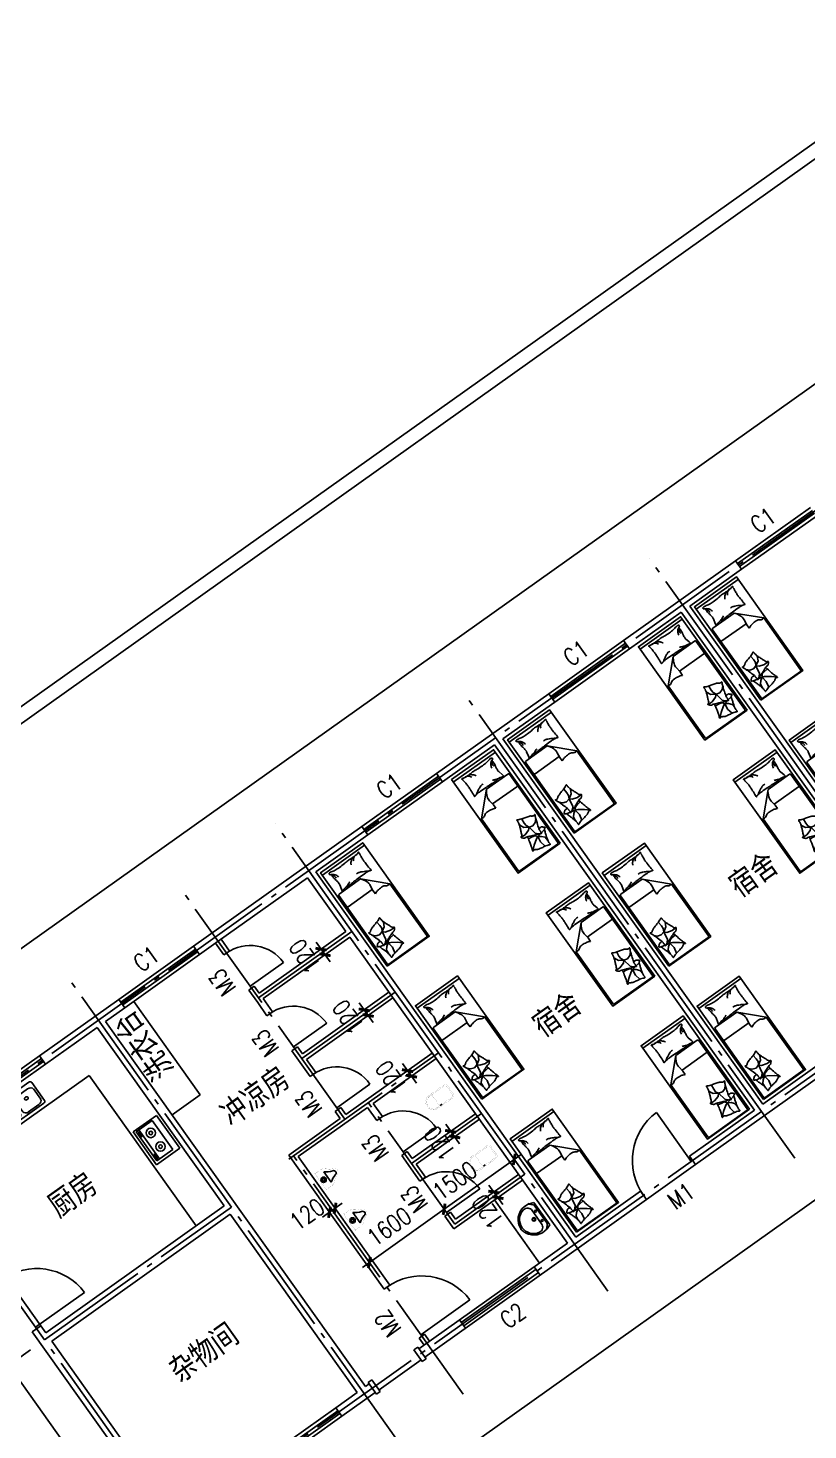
# Model space of a CAD drawing. Extents: x 532522 to 2902776, y -101917278 to 111238625.
# Drawn here: x 2901461.66 to 2901475.26, y 2548743.82 to 2548768.28 of the extents above; entities that cross this region are included whole.
import ezdxf
from ezdxf.enums import TextEntityAlignment as Align

# ---------------------------------------------------------------- set-up
doc = ezdxf.new("R2010")
doc.units = 0
doc.header["$LTSCALE"] = 1000
doc.header["$MEASUREMENT"] = 0
doc.header["$PDMODE"] = 33
doc.header["$PDSIZE"] = 0.125
doc.linetypes.add('DASH', pattern=[0.35, 0.25, -0.1])
doc.linetypes.add('DOTE', pattern=[2.42, 2, -0.2, 0.02, -0.2])
doc.layers.get('0').update_dxf_attribs({"linetype": 'CONTINUOUS'})
doc.layers.get('DEFPOINTS').update_dxf_attribs({"linetype": 'CONTINUOUS'})
for name, color, linetype in [('1', 7, 'CONTINUOUS'), ('DOTE', 1, 'DOTE'), ('GROUND', 2, 'CONTINUOUS'), ('PUB_DIM', 3, 'CONTINUOUS'), ('TOTHER', 7, 'CONTINUOUS'), ('WALL', 255, 'CONTINUOUS'), ('WINDOW', 2, 'CONTINUOUS'), ('WINDOW_TEXT', 7, 'CONTINUOUS')]:
    doc.layers.add(name, color=color, linetype=linetype)
doc.styles.add('_HZTCH', font='', dxfattribs={"width": 0.8})
doc.styles.add('_SIMPLEX', font='SIMPLEX.shx', dxfattribs={"width": 0.8})
doc.styles.add('DIM_FONT', font='SIMPLEX.shx', dxfattribs={"width": 0.8})
doc.styles.add('SIMPLEX', font='SIMPLEX.SHX')
doc.styles.get("Standard").update_dxf_attribs({"font": '', "width": 1.1})
doc.styles.get('_HZTCH').set_extended_font_data('SimSun')
doc.styles.get('Standard').set_extended_font_data('SimSun')
doc.dimstyles.new('AXIS', dxfattribs={"dimtxt": 300, "dimasz": 1, "dimexe": 250, "dimexo": 300, "dimgap": 150, "dimtad": 1, "dimdec": 0, "dimzin": 0, "dimdsep": 46, "dimtxsty": 'DIM_FONT', "dimblk": '_DIMX', "dimcen": 0.09, "dimse1": 1, "dimse2": 1, "dimclrt": 7, "dimadec": 0, "dimazin": 0, "dimtfac": 1, "dimtdec": 0, "dimtix": 1, "dimtmove": 2, "dimatfit": 3, "dimldrblk": '_DIMX', "dimfxl": 1, "dimtolj": 1, "dimtzin": 0, "dimarcsym": 0})
doc.dimstyles.new('DIMA', dxfattribs={"dimtxt": 300, "dimasz": 1, "dimexe": 250, "dimexo": 300, "dimgap": 150, "dimtad": 1, "dimdec": 0, "dimzin": 0, "dimdsep": 46, "dimtxsty": 'DIM_FONT', "dimblk": '_DIMX', "dimcen": 0.09, "dimse1": 1, "dimclrt": 7, "dimadec": 0, "dimazin": 0, "dimtfac": 1, "dimtdec": 0, "dimtix": 1, "dimtmove": 2, "dimatfit": 3, "dimldrblk": '_DIMX', "dimfxl": 1, "dimtolj": 1, "dimtzin": 0, "dimarcsym": 0})
doc.dimstyles.new('DIMB', dxfattribs={"dimtxt": 300, "dimasz": 1, "dimexe": 250, "dimexo": 300, "dimgap": 150, "dimtad": 1, "dimdec": 0, "dimzin": 0, "dimdsep": 46, "dimtxsty": 'DIM_FONT', "dimblk": '_DIMX', "dimcen": 0.09, "dimse2": 1, "dimclrt": 7, "dimadec": 0, "dimazin": 0, "dimtfac": 1, "dimtdec": 0, "dimtix": 1, "dimtmove": 2, "dimatfit": 3, "dimldrblk": '_DIMX', "dimfxl": 1, "dimtolj": 1, "dimtzin": 0, "dimarcsym": 0})

# ---------------------------------------------------------------- blocks, each defined once
blk = doc.blocks.new('_DBLK')
blk.add_line((-0.45, 0), (-0.45, -0.95))
blk.add_arc((-0.45, 0), 0.95, 270, 0)
at = {"layer": 'WINDOW_TEXT', "style": 'SIMPLEX', "flags": 9}
blk.add_attdef('A', text='', height=1, dxfattribs=at).set_placement((0, 1.5), align=Align.MIDDLE)
blk = doc.blocks.new('_GCBLK')
at = {"linetype": 'DASH'}
for p, q in [((-0.5, -0.5), (-0.5, 0.5)), ((0.5, -0.5), (0.5, 0.5)), ((-0.5, 0.2), (0.5, 0.2)), ((-0.5, -0.2), (0.5, -0.2))]:
    blk.add_line(p, q, dxfattribs=at)
at = {"layer": 'WINDOW_TEXT', "style": 'SIMPLEX', "flags": 9}
blk.add_attdef('A', text='', height=1, dxfattribs=at).set_placement((0, 1.5), align=Align.MIDDLE)
blk = doc.blocks.new('_DIMX')
blk.add_line((-150, 0), (150, 0))
at = {"const_width": 50}
blk.add_lwpolyline([(-70, -70), (70, 70)], dxfattribs=at)
blk = doc.blocks.new('*D51')
at = {"color": 0, "linetype": 'ByBlock'}
blk.add_line((21592, 2733), (23190, 2733), dxfattribs=at)
at = {"layer": 'DEFPOINTS', "color": 0, "linetype": 'ByBlock'}
for p in [(23191, 2733), (21591, 1733), (23191, 1733)]:
    blk.add_point(p, dxfattribs=at)
at = {"color": 0, "linetype": 'ByBlock', "rotation": 180}
blk.add_blockref('_DIMX', (21591, 2733), dxfattribs=at)
at = {"color": 0, "linetype": 'ByBlock'}
blk.add_blockref('_DIMX', (23191, 2733), dxfattribs=at)
at = {"color": 7, "linetype": 'ByBlock', "insert": (22234, 3042), "char_height": 300, "attachment_point": 5, "style": 'DIM_FONT'}
blk.add_mtext('\\A1;1600', dxfattribs=at)
blk = doc.blocks.new('M_A2ZXL')
blk.add_line((-0.472, 0), (-0.472, -1))
blk.add_arc((-0.5, 0), 1, 271.6231, 0)
blk = doc.blocks.new('*D60')
at = {"color": 0, "linetype": 'ByBlock'}
for p, q in [((15891, 4915), (15178, 4915)), ((15428, 916), (15428, 4914))]:
    blk.add_line(p, q, dxfattribs=at)
at = {"layer": 'DEFPOINTS', "color": 0, "linetype": 'ByBlock'}
for p in [(15428, 4915), (16191, 4915), (16191, 915)]:
    blk.add_point(p, dxfattribs=at)
at = {"color": 0, "linetype": 'ByBlock'}
for p, rotation in [((15428, 4915), 90), ((15428, 915), 270)]:
    blk.add_blockref('_DIMX', p, dxfattribs=dict(at, rotation=rotation))
at = {"color": 7, "linetype": 'ByBlock', "insert": (15128, 2915), "char_height": 300, "attachment_point": 5, "rotation": 90, "style": 'DIM_FONT'}
blk.add_mtext('\\A1;4000', dxfattribs=at)
blk = doc.blocks.new('_WBLK')
for p, q in [((-0.5, 0.5), (0.5, 0.5)), ((0.5, 0.167), (-0.5, 0.167)), ((0.5, -0.167), (-0.5, -0.167)), ((-0.5, -0.5), (0.5, -0.5))]:
    blk.add_line(p, q)
at = {"layer": 'WINDOW_TEXT', "style": 'SIMPLEX', "flags": 9}
blk.add_attdef('A', text='', height=1, dxfattribs=at).set_placement((0, 1.5), align=Align.MIDDLE)
blk = doc.blocks.new('A$C10F40A37')
at = {"color": 4}
for p, q in [((0, 250), (80, 250)), ((0, 250), (0, 0)), ((80, 250), (80, 0)), ((80, 0), (0, 0))]:
    blk.add_line(p, q, dxfattribs=at)
blk = doc.blocks.new('*D61')
at = {"color": 0, "linetype": 'ByBlock'}
for p, q in [((15428, 4916), (15428, 8914)), ((15891, 4915), (15178, 4915))]:
    blk.add_line(p, q, dxfattribs=at)
at = {"layer": 'DEFPOINTS', "color": 0, "linetype": 'ByBlock'}
for p in [(15428, 8915), (16191, 8915), (16191, 4915)]:
    blk.add_point(p, dxfattribs=at)
at = {"color": 0, "linetype": 'ByBlock'}
for p, rotation in [((15428, 8915), 90), ((15428, 4915), 270)]:
    blk.add_blockref('_DIMX', p, dxfattribs=dict(at, rotation=rotation))
at = {"color": 7, "linetype": 'ByBlock', "insert": (15128, 6915), "char_height": 300, "attachment_point": 5, "rotation": 90, "style": 'DIM_FONT'}
blk.add_mtext('\\A1;4000', dxfattribs=at)
blk = doc.blocks.new('*D53')
at = {"color": 0, "linetype": 'ByBlock'}
for p, q in [((21630, 3035), (21629, 3035)), ((21751, 3035), (21631, 3035)), ((21751, 3035), (21631, 3035)), ((21752, 3035), (21753, 3035))]:
    blk.add_line(p, q, dxfattribs=at)
at = {"layer": 'DEFPOINTS', "color": 0, "linetype": 'ByBlock'}
for p in [(21631, 4035), (21751, 4035), (21631, 3035)]:
    blk.add_point(p, dxfattribs=at)
at = {"color": 0, "linetype": 'ByBlock'}
blk.add_blockref('_DIMX', (21631, 3035), dxfattribs=at)
at = {"color": 0, "linetype": 'ByBlock', "rotation": 180}
blk.add_blockref('_DIMX', (21751, 3035), dxfattribs=at)
at = {"color": 7, "linetype": 'ByBlock', "insert": (21293, 3233), "char_height": 300, "attachment_point": 5, "style": 'DIM_FONT'}
blk.add_mtext('\\A1;120', dxfattribs=at)
blk = doc.blocks.new('M_E14')
blk.add_line((-116, -146), (109, -146))
at = {"const_width": 1.5}
for points in [[(-185, 0), (-185, -10), (-165, -10)], [(-185, 0), (185, 0), (185, -10), (165, -10)], [(-137, -207), (-146, -194), (-153, -182), (-159, -172), (-163, -162), (-166, -154), (-168, -146), (-169, -139), (-170, -133), (-171, -127), (-172, -121), (-172, -115), (-173, -110), (-173, -104), (-173, -98), (-173, -92), (-173, -86), (-173, -79), (-173, -72), (-172, -64), (-171, -54), (-170, -44), (-168, -31), (-166, -17), (-164, -9)], [(-137, -205), (-127, -214)], [(-130, -211), (-128, -213), (-120, -221), (-113, -229), (-107, -236), (-102, -244), (-98, -251), (-93, -259), (-90, -266), (-86, -274), (-83, -281), (-80, -288), (-77, -295), (-74, -302), (-71, -308), (-68, -314), (-65, -320), (-62, -325), (-58, -330), (-55, -334), (-51, -338), (-47, -342), (-43, -345), (-39, -348), (-34, -351), (-30, -353), (-25, -355), (-20, -357), (-15, -358), (-10, -359), (-5, -360), (0, -360), (0, -360)], [(120, -218), (119, -220), (110, -227), (103, -235), (97, -242), (91, -249), (86, -256), (81, -264), (77, -271), (73, -278), (70, -285), (66, -292), (63, -299), (60, -306), (57, -312), (53, -318), (50, -323), (46, -328), (42, -332), (38, -337), (34, -340), (30, -344), (26, -347), (22, -350), (17, -352), (12, -354), (8, -356), (3, -357), (-1, -358)], [(129, -212), (117, -220)], [(128, -215), (138, -202), (145, -191), (152, -180), (156, -171), (160, -163), (162, -156), (164, -149), (165, -142), (166, -136), (167, -130), (168, -125), (169, -119), (170, -114), (170, -108), (170, -102), (171, -96), (171, -89), (171, -82), (171, -73), (171, -64), (170, -53), (169, -41), (167, -27), (165, -10)], [(166, -14), (165, -9)]]:
    blk.add_lwpolyline(points, dxfattribs=at)
for radius in [47.3, 34.6, 22.1]:
    blk.add_circle((-4, -62), radius)
for centre, radius, start, end in [((-387, -363), 346, 14.0616, 38.7001), ((331, -366), 312, 135.2868, 164.3913), ((-10, -276), 40.9, 183.6565, 351.9398)]:
    blk.add_arc(centre, radius, start, end)
at = {"width": 0.8, "flags": 9}
for tag in ['XSIZE', 'YSIZE']:
    blk.add_attdef(tag, (0, 0), '', height=0.5, dxfattribs=at)
blk = doc.blocks.new('M_E19')
for p, q in [((-323, -113), (-323, -456)), ((299, -113), (-323, -113)), ((299, -456), (299, -113)), ((-323, -400), (299, -400)), ((-323, -456), (299, -456)), ((-291, -422), (-291, -434)), ((-216, -432), (-280, -432)), ((-280, -432), (-280, -448)), ((-280, -448), (-216, -448)), ((-216, -448), (-216, -432)), ((-199, -423), (-199, -434)), ((182, -422), (182, -434)), ((193, -432), (193, -448)), ((257, -432), (193, -432)), ((193, -448), (257, -448)), ((257, -448), (257, -432)), ((274, -423), (274, -434))]:
    blk.add_line(p, q)
for points in [[(-199, -423, 0.259034), (-201, -420, 0.076276), (-213, -415, 0.036515), (-226, -412, 0.026615), (-245, -411, 0.026615), (-264, -412, 0.036515), (-277, -415, 0.076276), (-289, -420, 0.259034), (-291, -423, 0.078462), (-291, -424, 0.056762)], [(-199, -434, 0.259034), (-201, -430, 0.076276), (-213, -425, 0.036515), (-226, -423, 0.026615), (-245, -422, 0.026615), (-264, -423, 0.036515), (-277, -425, 0.076276), (-289, -430, 0.259034), (-291, -434, 0.259034), (-289, -437, 0.056762), (-280, -441, 0.036515)], [(-216, -443, 0.008736), (-213, -442, 0.076276), (-201, -437, 0.259034), (-199, -434, 0.259034)], [(274, -423, 0.259034), (272, -420, 0.076276), (260, -415, 0.036515), (247, -412, 0.026615), (228, -411, 0.026615), (209, -412, 0.036515), (196, -415, 0.076276), (184, -420, 0.259034), (182, -423, 0.078462), (182, -424, 0.056762)], [(274, -434, 0.259034), (272, -430, 0.076276), (260, -425, 0.036515), (247, -423, 0.026615), (228, -422, 0.026615), (209, -423, 0.036515), (196, -425, 0.076276), (184, -430, 0.259034), (182, -434, 0.259034), (184, -437, 0.056762), (193, -441, 0.036515)], [(257, -443, 0.008736), (260, -442, 0.076276), (272, -437, 0.259034), (274, -434, 0.259034)]]:
    blk.add_lwpolyline(points, format="xyb")
at = {"layer": 'TOTHER', "linetype": 'Continuous'}
for p, q in [((-350, 0), (350, 0)), ((-350, -500), (-350, 0)), ((350, 0), (350, -500)), ((350, -500), (-350, -500))]:
    blk.add_line(p, q, dxfattribs=at)
for centre, radius in [((-158, -259), 82.5), ((-158, -259), 31.6), ((134, -259), 82.5), ((134, -259), 31.6)]:
    blk.add_circle(centre, radius, dxfattribs=at)
at = {"width": 0.8, "flags": 9}
for tag in ['XSIZE', 'YSIZE']:
    blk.add_attdef(tag, (0, 0), '', height=0.5, dxfattribs=at)
blk = doc.blocks.new('M_E28MVF')
at = {"color": 0, "linetype": 'ByBlock'}
for p, q in [((0, 413), (0, -413)), ((564, 454), (41, 454)), ((110, 110), (110, 330)), ((193, 413), (482, 413)), ((564, 330), (564, 110)), ((606, -413), (606, 413)), ((65, -3), (76, 16)), ((280, -98), (118, 24)), ((482, 28), (193, 28)), ((79, -42), (266, -122)), ((110, -330), (110, -110)), ((194, -28), (482, -28)), ((266, -122), (280, -98)), ((564, -110), (564, -330)), ((41, -454), (564, -454)), ((482, -413), (193, -413))]:
    blk.add_line(p, q, dxfattribs=at)
for centre, radius in [((275, 213), 34.4), ((69, 83), 27.5), ((69, -83), 27.5), ((275, -213), 34.4)]:
    blk.add_circle(centre, radius, dxfattribs=at)
for centre, radius, start, end in [((41, 413), 41.3, 90, 180), ((193, 330), 82.6, 90, 180), ((482, 330), 82.6, 0, 90), ((564, 413), 41.3, 0, 90), ((100, 3), 27.5, 50.5377, 150), ((193, 110), 82.6, 180, 270), ((482, 110), 82.6, 270, 0), ((89, -16), 27.5, 150, 249.4623), ((193, -110), 82.6, 146.607, 180), ((482, -110), 82.6, 0, 90), ((41, -413), 41.3, 180, 270), ((193, -330), 82.6, 180, 270), ((482, -330), 82.6, 270, 0), ((564, -413), 41.3, 270, 0)]:
    blk.add_arc(centre, radius, start, end, dxfattribs=at)
at = {"style": 'DIM_FONT', "width": 0.8, "flags": 9}
for tag in ['XSIZE', 'YSIZE']:
    blk.add_attdef(tag, (0, 0), '', height=0.5, dxfattribs=at)
blk = doc.blocks.new('M_E6')
for p, q in [((240, 0), (-240, 0)), ((-237, 0), (239, 0)), ((240, 0), (270, -79)), ((-213, -36), (-271, -91)), ((-240, 0), (-270, -79)), ((-179, -23), (181, -23)), ((141, -105), (-141, -105)), ((-141, -105), (141, -105)), ((217, -37), (274, -95))]:
    blk.add_line(p, q)
for centre, radius in [((-99, -65), 16.3), ((2, -172), 31.6), ((2, -172), 23), ((101, -65), 16.3)]:
    blk.add_circle(centre, radius)
for centre, radius, start, end in [((28, -152), 307, 166.1751, 244.7296), ((-141, -205), 100, 90, 190.5602), ((0, -179), 243, 190.5602, 349.4398), ((-179, -73), 50, 90, 133.181), ((-28, -152), 307, 297.0639, 13.8249), ((141, -205), 100, 349.4398, 90), ((181, -73), 50, 44.5607, 90), ((0, -201), 250, 245.8071, 296.4628), ((28, -152), 307, 266.589, 266.5936)]:
    blk.add_arc(centre, radius, start, end)
at = {"width": 0.8, "flags": 9}
for tag in ['XSIZE', 'YSIZE']:
    blk.add_attdef(tag, (0, 0), '', height=0.5, dxfattribs=at)
blk = doc.blocks.new('A$C59C46EA3')
at = {"color": 8}
for p, q in [((0, 1948), (900, 1948)), ((26, 1491), (26, 32)), ((503, 1511), (46, 1511)), ((503, 1511), (872, 1142)), ((46, 1239), (564, 1239)), ((872, 32), (872, 1142)), ((146, 544), (100, 591)), ((211, 522), (146, 544)), ((278, 541), (211, 522)), ((278, 541), (251, 394)), ((278, 541), (305, 593)), ((278, 541), (357, 590)), ((317, 502), (278, 541)), ((299, 727), (295, 730)), ((307, 648), (299, 727)), ((305, 593), (307, 648)), ((412, 473), (317, 502)), ((357, 590), (393, 663)), ((393, 663), (392, 682)), ((163, 336), (89, 351)), ((196, 282), (154, 234)), ((249, 318), (175, 333)), ((249, 318), (196, 282)), ((219, 357), (211, 348)), ((251, 394), (219, 357)), ((249, 318), (286, 361)), ((249, 318), (266, 213)), ((292, 300), (249, 318)), ((286, 361), (333, 372)), ((391, 231), (292, 300)), ((333, 372), (405, 382)), ((495, 477), (412, 473)), ((46, 12), (852, 12)), ((154, 234), (147, 159)), ((266, 213), (243, 108)), ((469, 161), (391, 231))]:
    blk.add_line(p, q, dxfattribs=at)
blk.add_lwpolyline([(0, 0), (0, 2000), (900, 2000), (900, 0)], close=True, dxfattribs=at)
for points in [[(135, 1866, -0.263368), (107, 1885, -0.494818), (116, 1904, -0.049225), (134, 1906, -0.036831), (158, 1904, -0.031893), (196, 1896, 0.035782), (230, 1889, 0.032941), (319, 1883, 0.026564), (430, 1889, 0.017905), (468, 1894, -0.033397), (488, 1896, -0.03204), (525, 1896, 0.018442), (590, 1893, 0.010837), (654, 1893, 0.014624), (702, 1896, 0.111249), (725, 1904, -0.153708), (742, 1908, -0.076444), (749, 1906, -0.215512), (751, 1904, -0.585858), (748, 1901, 0.363489), (744, 1898, 0.191716), (743, 1887, -0.129675), (745, 1870, -0.01735), (742, 1853, 0.019326), (740, 1838, 0.018818), (733, 1770, 0.021828), (732, 1711, 0.006204), (734, 1677, 0.001963), (740, 1570, 0.028341), (744, 1534, -0.117014), (744, 1525, -0.36606), (742, 1524, -0.03973), (728, 1527, -0.048309), (715, 1532, 0.062981), (704, 1536, 0.04058), (681, 1539, 0.014345), (614, 1542, 0.005484), (488, 1541, 0.007153), (392, 1538, 0.008762), (350, 1535, -0.008153), (304, 1532, -0.06251), (247, 1537, 0.078669), (201, 1539, 0.047825), (179, 1534, -0.034494), (148, 1527, -0.023571), (123, 1524, -0.510228), (122, 1525), (129, 1555), (150, 1637, 0.073041), (152, 1657, 0.023305), (146, 1718, 0.018299), (142, 1741, -0.01097), (135, 1779, -0.042281), (132, 1813, -0.027201), (135, 1867)], [(133, 1850, -0.05369), (148, 1837, -0.070312), (156, 1825, -0.015448), (159, 1817, -0.013244), (163, 1806, -0.082127), (166, 1788, -0.064164), (163, 1765)], [(135, 1866, -0.077379), (170, 1841, -0.077379), (195, 1806, -0.047525), (205, 1782, -0.047525), (210, 1756)], [(609, 1893, 0.027842), (585, 1882, 0.048685), (573, 1874, 0.023666), (545, 1850, 0.031223), (526, 1829, 0.046801), (521, 1821, 0.023191), (513, 1804)], [(691, 1898, 0.088153), (656, 1895, 0.088153), (625, 1880, 0.077547), (604, 1858, 0.077547), (590, 1831)], [(225, 1540, 0.009729), (253, 1549, 0.009729), (280, 1559, 0.007971), (301, 1568, 0.007971), (323, 1577)], [(695, 1538, 0.016108), (656, 1564, 0.024599), (629, 1579, 0.009477), (580, 1603, 0.015937), (550, 1615, 0.072521), (534, 1619, 0.033339), (498, 1619)], [(503, 1511, -0.085272), (566, 1401, -0.124044), (575, 1314), (562, 1218), (563, 1146)], [(563, 1146, -0.027362), (602, 1162, -0.040834), (629, 1170, -0.038441), (717, 1179, -0.076528), (761, 1174, -0.103649), (788, 1160, 0.093398), (818, 1143, 0.072727), (841, 1139, 0.052315), (872, 1142)], [(400, 419, 0.025626), (402, 409, 0.0108), (426, 303, 0.00456), (445, 231, 0.01125), (454, 203, 0.069394), (462, 187, -0.079756), (468, 173, -0.106399), (469, 161, -0.328642), (466, 158, -0.299547), (461, 160, 0.189917), (454, 165, 0.033518), (446, 167, 0.075627), (442, 167, 0.053489), (436, 165, 0.017838), (418, 157, 0.038394), (397, 145, -0.059529), (384, 138, -0.035943), (362, 131, -0.011245), (291, 116, -0.006203), (259, 111, 0.010783), (241, 107, 0.019485), (230, 105, 0.005062), (188, 92, 0.101392), (167, 81, -0.223768), (156, 78, -0.25558), (153, 80, -0.081563), (150, 93, -0.071805), (151, 107, 0.069985), (152, 121, 0.03546), (145, 169, 0.029432), (130, 226, 0.001554), (121, 254, -0.00152), (112, 282, -0.004735), (102, 311, 0.00382), (91, 347, 0.296001), (66, 366, -0.649774), (61, 384, -0.02319), (65, 387, 0.0288), (68, 390, 0.005727), (73, 395, -0.004358), (80, 401, -0.027528), (94, 414, -0.046214), (104, 420, -0.194121), (117, 421, 0.133719), (137, 420, 0.005779), (155, 425, 0.008882)]]:
    blk.add_lwpolyline(points, format="xyb", dxfattribs=at)
blk.add_lwpolyline([(345, 749, 0.101392), (366, 762, -0.223768), (377, 766, -0.25558), (380, 764, -0.081563), (384, 751, -0.071805), (384, 737, 0.069985), (384, 723, 0.03546), (394, 676, 0.029432), (414, 620, 0.001554), (425, 593, -0.00152), (437, 566, -0.004735), (448, 538, 0.00382), (462, 503, 0.296001), (488, 485, -0.649774), (495, 468, -0.02319), (491, 464, 0.0288), (488, 461, 0.005727), (484, 456, -0.004358), (478, 449, -0.027528), (464, 436, -0.046214), (455, 429, -0.194121), (442, 427, 0.133719), (422, 426, 0.011505), (387, 414, 0.008882), (343, 396, 0.012426), (286, 371, -0.033612), (264, 363), (218, 348), (182, 337, 0.224341), (170, 326, -0.722772), (163, 327, -0.103513), (163, 330, 0.053465), (163, 336, 0.030109), (161, 354, -0.031436), (159, 372, -0.05324), (160, 384, 0.05518), (161, 396, 0.056271), (157, 417, 0.0108), (124, 520, 0.00456), (100, 591, 0.01125), (89, 619, 0.069394), (80, 634, -0.079756), (73, 647, -0.106399), (71, 659, -0.328642), (74, 662, -0.299547), (79, 660, 0.189917), (86, 656, 0.033518), (94, 655, 0.075627), (98, 655, 0.053489), (104, 657, 0.017838), (122, 667, 0.038394), (141, 681, -0.059529), (154, 689, -0.035943), (175, 697, -0.011245), (245, 717, -0.006203), (276, 725, 0.010783), (295, 730, 0.019485), (305, 734, 0.005062)], format="xyb", close=True, dxfattribs=at)
for centre, start, end in [((46, 1491), 90, 180), ((46, 1259), 180, 270), ((46, 32), 180, 270), ((852, 32), 270, 0)]:
    blk.add_arc(centre, 20, start, end, dxfattribs=at)
at = {"color": 8, "style": 'DIM_FONT', "width": 0.8, "flags": 9}
for tag in ['XSIZE', 'YSIZE']:
    blk.add_attdef(tag, (0, 2000), '', height=0.5, dxfattribs=at)
blk = doc.blocks.new('*D58')
at = {"color": 0, "linetype": 'ByBlock'}
for p, q in [((24072, 1662), (24072, 1663)), ((24072, 1661), (24072, 1541)), ((24072, 1661), (24072, 1541)), ((24072, 1540), (24072, 1539))]:
    blk.add_line(p, q, dxfattribs=at)
at = {"layer": 'DEFPOINTS', "color": 0, "linetype": 'ByBlock'}
for p in [(23072, 1661), (23072, 1541), (24072, 1541)]:
    blk.add_point(p, dxfattribs=at)
at = {"color": 0, "linetype": 'ByBlock'}
for p, rotation in [((24072, 1661), 270), ((24072, 1541), 90)]:
    blk.add_blockref('_DIMX', p, dxfattribs=dict(at, rotation=rotation))
at = {"color": 7, "linetype": 'ByBlock', "insert": (23783, 1445), "char_height": 300, "attachment_point": 5, "rotation": 90, "style": 'DIM_FONT'}
blk.add_mtext('\\A1;120', dxfattribs=at)
blk = doc.blocks.new('*D52')
at = {"color": 0, "linetype": 'ByBlock'}
blk.add_line((23192, 1919), (24690, 1919), dxfattribs=at)
at = {"layer": 'DEFPOINTS', "color": 0, "linetype": 'ByBlock'}
for p in [(24691, 1919), (23191, 919), (24691, 919)]:
    blk.add_point(p, dxfattribs=at)
at = {"color": 0, "linetype": 'ByBlock', "rotation": 180}
blk.add_blockref('_DIMX', (23191, 1919), dxfattribs=at)
at = {"color": 0, "linetype": 'ByBlock'}
blk.add_blockref('_DIMX', (24691, 1919), dxfattribs=at)
at = {"color": 7, "linetype": 'ByBlock', "insert": (23631, 2219), "char_height": 300, "attachment_point": 5, "style": 'DIM_FONT'}
blk.add_mtext('\\A1;1500', dxfattribs=at)
blk = doc.blocks.new('M_E2')
blk.add_line((-306, -118), (-266, -118))
at = {"const_width": 1.5}
for points in [[(-366, 138, 0.97895), (-366, -138, 0.97895)], [(-366, 118, 0.97895), (-366, -118, 0.97895)], [(-306, 118, 0.414214), (-316, 108, 0.414214)], [(0, 88, 0.462192), (-59, 137, 0.462192)], [(-20, 88, 0.414214), (-50, 118, 0.414214)], [(-316, -108, 0.414214), (-306, -118, 0.414214)], [(-59, -137, 0.462192), (0, -88, 0.462192)], [(-50, -118, 0.414214), (-20, -88, 0.414214)]]:
    blk.add_lwpolyline(points, format="xyb", dxfattribs=at)
for points in [[(-366, 137), (-59, 137)], [(-316, 118), (-366, 118)], [(-340, 118), (-266, 118)], [(-316, 108), (-316, -108)], [(-50, 118), (-267, 118)], [(-20, -88), (-20, 88)], [(0, 88), (0, -88)], [(-381, -137), (-59, -137)], [(-316, -118), (-366, -118)], [(-340, -118), (-266, -118)], [(-266, -118), (-50, -118)]]:
    blk.add_lwpolyline(points, dxfattribs=at)
at = {"width": 0.8, "flags": 9}
for tag in ['XSIZE', 'YSIZE']:
    blk.add_attdef(tag, (0, 0), '', height=0.5, dxfattribs=at)
blk = doc.blocks.new('*D57')
at = {"color": 0, "linetype": 'ByBlock'}
for p, q in [((24072, 2962), (24072, 2963)), ((24072, 2961), (24072, 2841)), ((24072, 2961), (24072, 2841)), ((24072, 2840), (24072, 2839))]:
    blk.add_line(p, q, dxfattribs=at)
at = {"layer": 'DEFPOINTS', "color": 0, "linetype": 'ByBlock'}
for p in [(23072, 2961), (23072, 2841), (24072, 2841)]:
    blk.add_point(p, dxfattribs=at)
at = {"color": 0, "linetype": 'ByBlock'}
for p, rotation in [((24072, 2961), 270), ((24072, 2841), 90)]:
    blk.add_blockref('_DIMX', p, dxfattribs=dict(at, rotation=rotation))
at = {"color": 7, "linetype": 'ByBlock', "insert": (23796, 2901), "char_height": 300, "attachment_point": 5, "rotation": 90, "style": 'DIM_FONT'}
blk.add_mtext('\\A1;120', dxfattribs=at)
blk = doc.blocks.new('*D54')
at = {"color": 0, "linetype": 'ByBlock'}
for p, q in [((24072, 4262), (24072, 4263)), ((24072, 4261), (24072, 4141)), ((24072, 4261), (24072, 4141)), ((24072, 4140), (24072, 4139))]:
    blk.add_line(p, q, dxfattribs=at)
at = {"layer": 'DEFPOINTS', "color": 0, "linetype": 'ByBlock'}
for p in [(23072, 4261), (23072, 4141), (24072, 4141)]:
    blk.add_point(p, dxfattribs=at)
at = {"color": 0, "linetype": 'ByBlock'}
for p, rotation in [((24072, 4261), 270), ((24072, 4141), 90)]:
    blk.add_blockref('_DIMX', p, dxfattribs=dict(at, rotation=rotation))
at = {"color": 7, "linetype": 'ByBlock', "insert": (23772, 4320), "char_height": 300, "attachment_point": 5, "rotation": 90, "style": 'DIM_FONT'}
blk.add_mtext('\\A1;120', dxfattribs=at)
blk = doc.blocks.new('*D55')
at = {"color": 0, "linetype": 'ByBlock'}
for p, q in [((24072, 4262), (24072, 4263)), ((24072, 4261), (24072, 4141)), ((24072, 4261), (24072, 4141)), ((24072, 4140), (24072, 4139))]:
    blk.add_line(p, q, dxfattribs=at)
at = {"layer": 'DEFPOINTS', "color": 0, "linetype": 'ByBlock'}
for p in [(23072, 4261), (23072, 4141), (24072, 4141)]:
    blk.add_point(p, dxfattribs=at)
at = {"color": 0, "linetype": 'ByBlock'}
for p, rotation in [((24072, 4261), 270), ((24072, 4141), 90)]:
    blk.add_blockref('_DIMX', p, dxfattribs=dict(at, rotation=rotation))
at = {"color": 7, "linetype": 'ByBlock', "insert": (23772, 4320), "char_height": 300, "attachment_point": 5, "rotation": 90, "style": 'DIM_FONT'}
blk.add_mtext('\\A1;120', dxfattribs=at)
blk = doc.blocks.new('*D56')
at = {"color": 0, "linetype": 'ByBlock'}
for p, q in [((24072, 5562), (24072, 5563)), ((24072, 5561), (24072, 5441)), ((24072, 5561), (24072, 5441)), ((24072, 5440), (24072, 5439))]:
    blk.add_line(p, q, dxfattribs=at)
at = {"layer": 'DEFPOINTS', "color": 0, "linetype": 'ByBlock'}
for p in [(23072, 5561), (23072, 5441), (24072, 5441)]:
    blk.add_point(p, dxfattribs=at)
at = {"color": 0, "linetype": 'ByBlock'}
for p, rotation in [((24072, 5561), 270), ((24072, 5441), 90)]:
    blk.add_blockref('_DIMX', p, dxfattribs=dict(at, rotation=rotation))
at = {"color": 7, "linetype": 'ByBlock', "insert": (23772, 5620), "char_height": 300, "attachment_point": 5, "rotation": 90, "style": 'DIM_FONT'}
blk.add_mtext('\\A1;120', dxfattribs=at)
blk = doc.blocks.new('A$C58AE5D4F')
at = {"color": 2}
for p, q in [((0, 11600), (48100, 11600)), ((22490, 9710), (22490, 7710)), ((21890, 7710), (22490, 7710)), ((25610, 3240), (25610, 1890)), ((0, 0), (48100, 0))]:
    blk.add_line(p, q, dxfattribs=at)
at = {"color": 8}
for p, q in [((17890, 9110), (21110, 9110)), ((21110, 9110), (21110, 5890))]:
    blk.add_line(p, q, dxfattribs=at)
at = {"layer": 'DOTE'}
for p, q in [((17800, 800), (17800, 10800)), ((21800, 800), (21800, 10800)), ((24300, 5900), (24300, 10800)), ((26300, 800), (26300, 10800)), ((30300, 800), (30300, 10800)), ((34300, 800), (34300, 10800)), ((800, 9800), (47300, 9800)), ((24300, 8500), (26300, 8500)), ((24300, 7200), (26300, 7200)), ((23100, 5900), (26300, 5900)), ((23200, 800), (23200, 5900)), ((24800, 3300), (24800, 5900)), ((17800, 5800), (21800, 5800)), ((24800, 4600), (26300, 4600)), ((24800, 3300), (26300, 3300)), ((800, 1800), (47300, 1800))]:
    blk.add_line(p, q, dxfattribs=at)
at = {"layer": 'GROUND'}
for p, q in [((17890, 6040), (17890, 7090)), ((22049.8, 1710), (22949.8, 1710)), ((28825, 1710), (27775, 1710))]:
    blk.add_line(p, q, dxfattribs=at)
at = {"layer": 'WALL'}
for p, q in [((20600, 9890), (22300, 9890)), ((20600, 9710), (20600, 9890)), ((22300, 9890), (22300, 9710)), ((23900, 9890), (27500, 9890)), ((23900, 9890), (23900, 9710)), ((27500, 9710), (27500, 9890)), ((29100, 9890), (31500, 9890)), ((29100, 9710), (29100, 9890)), ((31500, 9710), (31500, 9890)), ((33100, 9890), (35500, 9890)), ((33100, 9710), (33100, 9890)), ((35500, 9710), (35500, 9890)), ((20600, 9710), (21710, 9710)), ((21710, 9710), (21710, 5890)), ((21890, 9710), (21890, 1890)), ((21890, 9710), (22300, 9710)), ((23900, 9710), (24300, 9710)), ((24240, 9710), (24240, 9460)), ((24300, 9710), (26210, 9710)), ((24360, 9710), (24360, 9460)), ((26210, 9710), (26210, 8560)), ((26390, 9710), (26390, 1890)), ((26390, 9710), (27500, 9710)), ((29100, 9710), (30210, 9710)), ((30210, 9710), (30210, 1890)), ((30390, 9710), (30390, 1890)), ((30390, 9710), (31500, 9710)), ((33100, 9710), (34210, 9710)), ((34210, 9710), (34210, 1890)), ((34390, 1890), (34390, 9710)), ((34390, 9710), (35500, 9710)), ((24360, 9460), (24240, 9460)), ((24360, 8710), (24240, 8710)), ((24240, 8710), (24240, 8440)), ((24360, 8710), (24360, 8560)), ((24240, 8440), (24240, 8160)), ((24360, 8560), (26210, 8560)), ((24360, 8440), (26210, 8440)), ((24360, 8440), (24360, 8160)), ((26210, 8440), (26210, 1890)), ((24360, 8160), (24240, 8160)), ((24240, 7410), (24240, 6860)), ((24360, 7410), (24240, 7410)), ((24360, 7410), (24360, 7260)), ((24360, 7260), (26210, 7260)), ((24360, 7140), (26210, 7140)), ((24360, 7140), (24360, 6860)), ((24360, 6860), (24240, 6860)), ((17710, 6040), (17710, 1890)), ((17890, 6040), (17710, 6040)), ((17890, 6040), (17890, 5890)), ((17890, 5890), (21710, 5890)), ((23140, 5960), (23140, 3090)), ((23140, 5960), (24240, 5960)), ((24360, 6110), (24240, 6110)), ((24240, 6110), (24240, 5960)), ((24360, 6110), (24360, 5960)), ((24360, 5960), (26210, 5960)), ((17890, 5710), (17890, 1890)), ((17890, 5710), (21710, 5710)), ((21710, 5710), (21710, 1890)), ((23260, 5840), (24740, 5840)), ((23260, 5840), (23260, 3090)), ((24740, 5840), (24740, 5560)), ((24860, 5840), (26210, 5840)), ((24860, 5840), (24860, 5560)), ((24860, 5560), (24740, 5560)), ((24860, 4810), (24740, 4810)), ((24740, 4810), (24740, 4260)), ((24860, 4810), (24860, 4660)), ((24860, 4660), (26210, 4660)), ((24860, 4540), (26210, 4540)), ((24860, 4540), (24860, 4260)), ((24860, 4260), (24740, 4260)), ((24860, 3510), (24740, 3510)), ((24740, 3510), (24740, 3240)), ((24860, 3510), (24860, 3360)), ((24740, 3240), (26210, 3240)), ((24860, 3360), (26210, 3360)), ((23260, 3090), (23140, 3090)), ((23260, 2040), (23140, 2040)), ((23140, 2040), (23140, 1890)), ((23260, 2040), (23260, 1890)), ((21250, 1890), (21710, 1890)), ((21250, 1710), (21250, 1890)), ((21890, 1890), (21969.8, 1890)), ((23029.8, 1890), (26210, 1890)), ((27775, 1890), (26390, 1890)), ((27775, 1890), (27775, 1710)), ((30210, 1890), (28825, 1890)), ((28825, 1890), (28825, 1710)), ((31775, 1890), (30390, 1890)), ((21250, 1710), (21969.8, 1710)), ((23029.8, 1710), (27775, 1710)), ((28825, 1710), (31775, 1710))]:
    blk.add_line(p, q, dxfattribs=at)
at = {"xscale": 0.74257, "yscale": 0.99119, "rotation": 270}
blk.add_blockref('M_E28MVF', (19772.2, 9621.4), dxfattribs=at)
for name, p in [('A$C59C46EA3', (26448.9, 7650.5)), ('A$C59C46EA3', (30448.9, 7650.5)), ('A$C59C46EA3', (34448.9, 7650.5)), ('A$C59C46EA3', (26448.9, 4800.5)), ('A$C59C46EA3', (30448.9, 4800.5)), ('A$C59C46EA3', (34448.9, 4800.5)), ('M_E2', (26099, 5250)), ('M_E2', (26099, 3950)), ('A$C59C46EA3', (26448.9, 1950.5)), ('A$C59C46EA3', (30448.9, 1950.5)), ('A$C10F40A37', (21969.8, 1675)), ('A$C10F40A37', (22949.8, 1675))]:
    blk.add_blockref(name, p)
at = {"xscale": -1}
for p in [(30151.1, 7650.5), (34151.1, 7650.5), (30151.1, 4800.5), (34151.1, 4800.5), (30151.1, 1950.5)]:
    blk.add_blockref('A$C59C46EA3', p, dxfattribs=at)
for name, p, rotation in [('M_E19', (21662.3, 7509.8), 270), ('M_E14', (23322.9, 5258.8), 90), ('M_E14', (23322.9, 4388.8), 90), ('M_E6', (26143.8, 2567.4), 270)]:
    blk.add_blockref(name, p, dxfattribs=dict(rotation=rotation))
at = {"layer": 'WINDOW'}
ref = blk.add_blockref('_WBLK', (19800, 9800), dxfattribs=dict(at, xscale=1600, yscale=180, zscale=1600))
ref.add_attrib('A', 'C1', dxfattribs={"layer": 'WINDOW_TEXT', "height": 300, "style": '_SIMPLEX', "width": 0.8, "flags": 8}).set_placement((19800, 10190), align=Align.MIDDLE)
ref = blk.add_blockref('_WBLK', (23100, 9800), dxfattribs=dict(at, xscale=1600, yscale=180.0000000000018, zscale=1600))
ref.add_attrib('A', 'C1', dxfattribs={"layer": 'WINDOW_TEXT', "height": 300, "style": '_SIMPLEX', "width": 0.8, "flags": 8}).set_placement((23100, 10190), align=Align.MIDDLE)
ref = blk.add_blockref('_WBLK', (28300, 9800), dxfattribs=dict(at, xscale=1600, yscale=180.0000000000018, zscale=1600))
ref.add_attrib('A', 'C1', dxfattribs={"layer": 'WINDOW_TEXT', "height": 300, "style": '_SIMPLEX', "width": 0.8, "flags": 8}).set_placement((28300, 10190), align=Align.MIDDLE)
ref = blk.add_blockref('_WBLK', (32300, 9800), dxfattribs=dict(at, xscale=1600, yscale=180.0000000000018, zscale=1600))
ref.add_attrib('A', 'C1', dxfattribs={"layer": 'WINDOW_TEXT', "height": 300, "style": '_SIMPLEX', "width": 0.8, "flags": 8}).set_placement((32300, 10190), align=Align.MIDDLE)
ref = blk.add_blockref('_WBLK', (36300, 9800), dxfattribs=dict(at, xscale=1600, yscale=180.0000000000009, zscale=1600))
ref.add_attrib('A', 'C1', dxfattribs={"layer": 'WINDOW_TEXT', "height": 300, "style": '_SIMPLEX', "width": 0.8, "flags": 8}).set_placement((36300, 10190), align=Align.MIDDLE)
ref = blk.add_blockref('_DBLK', (24300, 9085), dxfattribs=dict(at, xscale=750, yscale=750, zscale=750, rotation=90))
ref.add_attrib('A', 'M3', dxfattribs={"layer": 'WINDOW_TEXT', "height": 300, "rotation": 90, "style": '_SIMPLEX', "width": 0.8, "flags": 8}).set_placement((23940, 9085), align=Align.MIDDLE)
ref = blk.add_blockref('_DBLK', (24300, 7785), dxfattribs=dict(at, xscale=750, yscale=750, zscale=750, rotation=90))
ref.add_attrib('A', 'M3', dxfattribs={"layer": 'WINDOW_TEXT', "height": 300, "rotation": 90, "style": '_SIMPLEX', "width": 0.8, "flags": 8}).set_placement((23940, 7785), align=Align.MIDDLE)
ref = blk.add_blockref('M_A2ZXL', (17800, 6565), dxfattribs=dict(at, xscale=-1050, yscale=-1050, zscale=1050, rotation=270))
ref.add_attrib('A', 'M1', dxfattribs={"layer": 'WINDOW_TEXT', "height": 300, "rotation": 90, "style": '_SIMPLEX', "width": 0.8, "flags": 8}).set_placement((17410, 6565), align=Align.MIDDLE)
ref = blk.add_blockref('_DBLK', (24300, 6485), dxfattribs=dict(at, xscale=750, yscale=750, zscale=750, rotation=90))
ref.add_attrib('A', 'M3', dxfattribs={"layer": 'WINDOW_TEXT', "height": 300, "rotation": 90, "style": '_SIMPLEX', "width": 0.8, "flags": 8}).set_placement((23940, 6485), align=Align.MIDDLE)
ref = blk.add_blockref('_DBLK', (24800, 5185), dxfattribs=dict(at, xscale=750, yscale=750, zscale=750, rotation=90))
ref.add_attrib('A', 'M3', dxfattribs={"layer": 'WINDOW_TEXT', "height": 300, "rotation": 90, "style": '_SIMPLEX', "width": 0.8, "flags": 8}).set_placement((24440, 5185), align=Align.MIDDLE)
ref = blk.add_blockref('_DBLK', (24800, 3885), dxfattribs=dict(at, xscale=750, yscale=750, zscale=750, rotation=90))
ref.add_attrib('A', 'M3', dxfattribs={"layer": 'WINDOW_TEXT', "height": 300, "rotation": 90, "style": '_SIMPLEX', "width": 0.8, "flags": 8}).set_placement((24477.8, 4061.5), align=Align.MIDDLE)
ref = blk.add_blockref('M_A2ZXL', (23200, 2565), dxfattribs=dict(at, xscale=-1050, yscale=-1050, zscale=1050, rotation=270))
ref.add_attrib('A', 'M2', dxfattribs={"layer": 'WINDOW_TEXT', "height": 300, "rotation": 90, "style": '_SIMPLEX', "width": 0.8, "flags": 8}).set_placement((22840, 2565), align=Align.MIDDLE)
ref = blk.add_blockref('M_A2ZXL', (28300, 1800), dxfattribs=dict(at, xscale=-1050, yscale=-1050, zscale=1050))
ref.add_attrib('A', 'M1', dxfattribs={"layer": 'WINDOW_TEXT', "height": 300, "style": '_SIMPLEX', "width": 0.8, "flags": 8}).set_placement((28300, 1410), align=Align.MIDDLE)
ref = blk.add_blockref('M_A2ZXL', (32300, 1800), dxfattribs=dict(at, xscale=-1050, yscale=-1050, zscale=1050))
ref.add_attrib('A', 'M1', dxfattribs={"layer": 'WINDOW_TEXT', "height": 300, "style": '_SIMPLEX', "width": 0.8, "flags": 8}).set_placement((32300, 1410), align=Align.MIDDLE)
ref = blk.add_blockref('_WBLK', (20450, 1800), dxfattribs=dict(at, xscale=1600, yscale=180, zscale=1600, rotation=180))
ref.add_attrib('A', 'C1', dxfattribs={"layer": 'WINDOW_TEXT', "height": 300, "style": '_SIMPLEX', "width": 0.8, "flags": 8}).set_placement((20450, 1410), align=Align.MIDDLE)
ref = blk.add_blockref('_GCBLK', (24700, 1800), dxfattribs=dict(at, xscale=1600, yscale=180, zscale=1600, rotation=180))
ref.add_attrib('A', 'C2', dxfattribs={"layer": 'WINDOW_TEXT', "height": 300, "style": '_SIMPLEX', "width": 0.8, "flags": 8}).set_placement((24700, 1410), align=Align.MIDDLE)
at = {"style": '_HZTCH', "width": 0.8}
blk.add_text('洗衣台', height=400, rotation=90, dxfattribs=at).set_placement((22372.4, 8328.3))
for s, p in [('厨房', (19231.3, 7389.1)), ('冲凉房', (22600.8, 6948.9)), ('宿舍', (27935.4, 5056.1)), ('宿舍', (32142.9, 5056.1)), ('杂物间', (19279.2, 3821.2))]:
    blk.add_text(s, height=400, dxfattribs=at).set_placement(p)
at = {"layer": 'PUB_DIM'}
for p1, p2, dimstyle, picture, middle in [((17800, 5800), (17800, 9800), 'DIMB', '*D61', (16736.6, 7800)), ((17800, 1800), (17800, 5800), 'DIMA', '*D60', (16736.6, 3800))]:
    dim = blk.add_aligned_dim(p1=p1, p2=p2, distance=763.4, dimstyle=dimstyle, dxfattribs=at)
    dim.commit()
    dim.dimension.update_dxf_attribs({"geometry": picture, "text_midpoint": middle, "insert": (1609.1, 884.9)})
for base, p1, p2, angle, picture, middle, set_off in [((25681, 8440), (24681, 8560), (24681, 8440), 270, '*D56', (25381.4, 8618.9), (1609.1, 2998.6)), ((25681, 7140), (24681, 7260), (24681, 7140), 270, '*D55', (25381.4, 7318.9), (1609.1, 2998.6)), ((25681, 5840), (24681, 5960), (24681, 5840), 270, '*D54', (25381.4, 6018.9), (1609.1, 1698.6)), ((23140, 4733.3), (23260, 5733.3), (23140, 5733.3), 180, '*D53', (22802.6, 4931.2), (1509.1, 1698.6)), ((25681, 4540), (24681, 4660), (24681, 4540), 270, '*D57', (25404.7, 4599.9), (1609.1, 1698.6)), ((24800, 3617.6), (23200, 2617.6), (24800, 2617.6), 0, '*D51', (23843.3, 3926.5), (1609.1, 884.9)), ((26300, 3617.6), (24800, 2617.6), (26300, 2617.6), 0, '*D52', (25239.9, 3917.6), (1609.1, 1698.6)), ((25681, 3240), (24681, 3360), (24681, 3240), 270, '*D58', (25391.7, 3143.2), (1609.1, 1698.6))]:
    dim = blk.add_linear_dim(base=base, p1=p1, p2=p2, angle=angle, dimstyle='AXIS', dxfattribs=at)
    dim.commit()
    dim.dimension.update_dxf_attribs({"geometry": picture, "text_midpoint": middle, "dimtype": 129, "insert": set_off})

msp = doc.modelspace()

# ---------------------------------------------------------------- linework, layer by layer
at = {"layer": '1', "linetype": 'Continuous'}
for p, q in [((2901484.896, 2548773.056), (2901438.466, 2548740.026)), ((2901484.84, 2548772.721), (2901438.801, 2548739.969))]:
    msp.add_line(p, q, dxfattribs=at)
at = {"layer": '1', "color": 1, "linetype": 'Continuous', "extrusion": (0.000184419, -0.049437, 0.998777), "const_width": 1, "elevation": -125468.162}
msp.add_lwpolyline([(2910858.575, 2534869.4), (2911057.13, 2534588.184)], dxfattribs=at)

# ---------------------------------------------------------------- block references
at = {"layer": '1', "linetype": 'Continuous', "xscale": 0.001, "yscale": 0.001, "zscale": 0.001, "rotation": 35.42786453361875}
msp.add_blockref('A$C58AE5D4F', (2901450.803, 2548730.344), dxfattribs=at)

doc.saveas('drawing.dxf')
